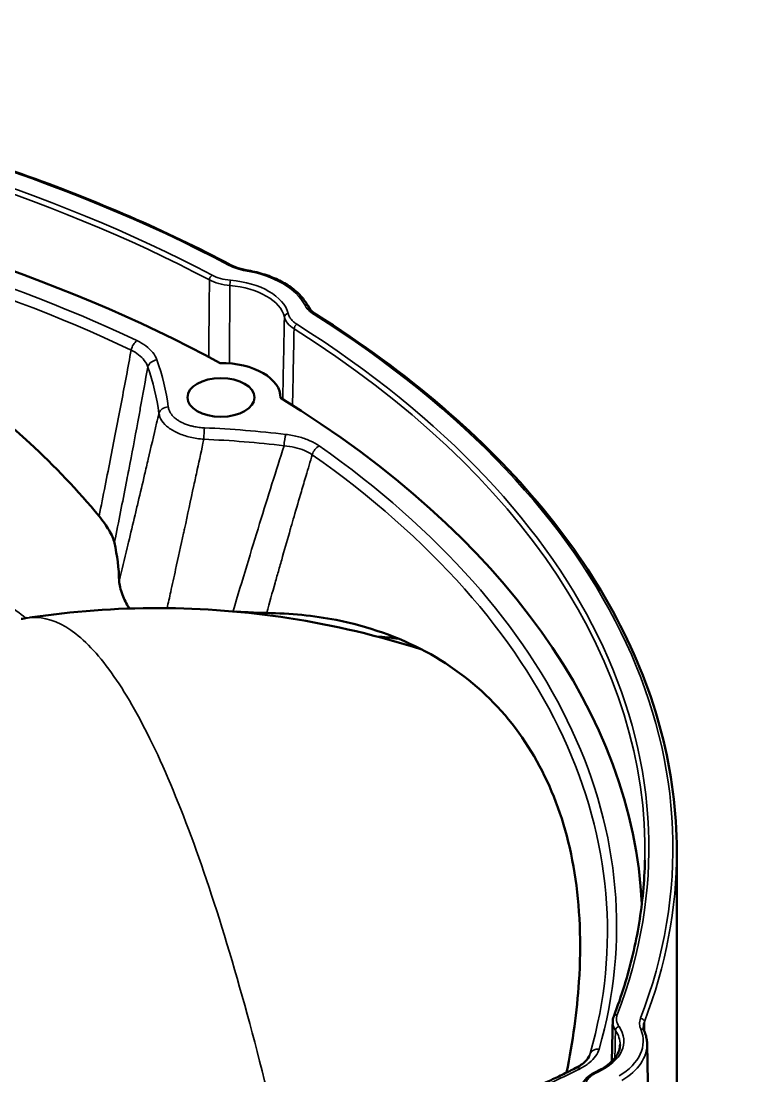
# Model space of a CAD drawing. Header units: millimetres. Extents: x 40 to 2195, y 40 to 1687.
# Drawn here: x 534.6 to 571.9, y 1525.5 to 1580.5 of the extents above; entities that cross this region are included whole.
import ezdxf

# ---------------------------------------------------------------- set-up
doc = ezdxf.new("R2010")
doc.units = ezdxf.units.MM
doc.header["$LTSCALE"] = 8
doc.layers.add('Visible (ISO)', color=7, linetype='Continuous', lineweight=50)
doc.layers.add('Visible Narrow (ISO)', color=7, linetype='Continuous', lineweight=35)

msp = doc.modelspace()

# ---------------------------------------------------------------- linework, layer by layer
at = {"layer": 'Visible (ISO)'}
for p, q in [((568.787, 1500.276), (568.787, 1537.264)), ((565.446, 1528.347), (565.446, 1528.347)), ((567.24, 1527.214), (567.978, 1492.681))]:
    msp.add_line(p, q, dxfattribs=at)
for centre, major_axis, ratio, start_param, end_param in [((497.287, 1533.344), (-69.709, 0), 0.57735, 3.958888, 4.942291), ((545.444, 1567.623), (0.093, 0.177), 0.551447, 6.283021, 6.283425), ((549.385, 1565.562), (0.178, 0.091), 0.783296, 6.282938, 6.283465), ((549.874, 1565.062), (0.107, 0.169), 0.6022, 0.000001, 0.00014), ((545.017, 1560.901), (3.109, 0), 0.57735, 6.272005, 7.865162), ((497.287, 1533.344), (69.709, 0), 0.57735, 0.028752, 0.753501), ((509.193, 1551.05), (30.523, 0), 0.57735, 0.015893, 0.129055), ((566.913, 1527.796), (0.184, 0.077), 0.793586, 0.000003, 0.00016), ((563.753, 1525.496), (-0.228, 0.445), 0.542408, 6.28312, 6.28318)]:
    msp.add_ellipse(centre, major_axis=major_axis, ratio=ratio, start_param=start_param, end_param=end_param, dxfattribs=at)
msp.add_ellipse((545.017, 1560.901), major_axis=(-1.75, 0), ratio=0.57735, dxfattribs=at)
for points, knots in [([(545.536, 1567.801), (542.164, 1569.584), (538.496, 1571.178), (530.702, 1573.935), (526.576, 1575.096), (518.017, 1576.944), (513.584, 1577.629), (504.573, 1578.5), (499.996, 1578.685), (490.863, 1578.548), (486.309, 1578.226), (481.849, 1577.656)], [1.6147476, 1.6147476, 1.6147476, 1.6147476, 1.8065854, 1.8065854, 1.9984585, 1.9984585, 2.1903317, 2.1903317, 2.3822048, 2.3822048, 2.5740696, 2.5740696, 2.5740696, 2.5740696]), ([(486.516, 1562.779), (488.082, 1563.693), (489.736, 1564.531), (493.897, 1566.307), (496.47, 1567.139), (501.704, 1568.304), (504.369, 1568.639), (509.612, 1568.806), (512.189, 1568.64), (517.077, 1567.884), (519.555, 1567.268), (524.38, 1565.543), (526.727, 1564.433), (531.129, 1561.777), (533.187, 1560.229), (536.352, 1557.319), (537.56, 1556.039), (538.66, 1554.712)], [16.981252, 16.981252, 16.981252, 16.981252, 17.514776, 17.514776, 18.27382, 18.27382, 19.032863, 19.032863, 19.791907, 19.791907, 20.550951, 20.550951, 21.309995, 21.309995, 22.069038, 22.069038, 22.602563, 22.602563, 22.602563, 22.602563]), ([(545.537, 1567.8), (545.69, 1567.719), (545.869, 1567.65), (546.151, 1567.575), (546.244, 1567.555), (546.34, 1567.539)], [0, 0, 0, 0, 0.06388342, 0.06388342, 0.09388791, 0.09388791, 0.09388791, 0.09388791]), ([(549.561, 1565.658), (549.466, 1565.842), (549.342, 1566.017), (549.039, 1566.349), (548.86, 1566.504), (548.456, 1566.79), (548.231, 1566.92), (547.743, 1567.15), (547.481, 1567.251), (546.928, 1567.42), (546.638, 1567.488), (546.34, 1567.539)], [1.0733509, 1.0733509, 1.0733509, 1.0733509, 1.271036, 1.271036, 1.470525, 1.470525, 1.670014, 1.670014, 1.869503, 1.869503, 2.0689919, 2.0689919, 2.0689919, 2.0689919]), ([(549.563, 1565.653), (549.62, 1565.542), (549.716, 1565.428), (549.888, 1565.293), (549.933, 1565.262), (549.98, 1565.232)], [0, 0, 0, 0, 0.07067707, 0.07067707, 0.09274665, 0.09274665, 0.09274665, 0.09274665]), ([(568.787, 1537.264), (568.787, 1539.315), (568.523, 1541.367), (567.473, 1545.423), (566.688, 1547.428), (564.615, 1551.345), (563.327, 1553.258), (560.278, 1556.95), (558.518, 1558.73), (554.562, 1562.118), (552.368, 1563.726), (549.98, 1565.232)], [0.7853982, 0.7853982, 0.7853982, 0.7853982, 0.9336731, 0.9336731, 1.081948, 1.081948, 1.2302229, 1.2302229, 1.3784978, 1.3784978, 1.5267727, 1.5267727, 1.5267727, 1.5267727]), ([(539.462, 1553.318), (539.418, 1553.511), (539.321, 1553.736), (539.044, 1554.213), (538.866, 1554.464), (538.66, 1554.712)], [-0.2038354, -0.2038354, -0.2038354, -0.2038354, -0.1018863, -0.1018863, -0.000001, -0.000001, -0.000001, -0.000001]), ([(540.228, 1549.899), (540.091, 1550.141), (539.974, 1550.379), (539.831, 1550.745), (539.788, 1550.88), (539.73, 1551.123), (539.714, 1551.232), (539.712, 1551.33)], [0.0176493, 0.0176493, 0.0176493, 0.0176493, 0.1064304, 0.1064304, 0.161766, 0.161766, 0.2128507, 0.2128507, 0.2128507, 0.2128507]), ([(535.043, 1549.419), (539.492, 1550.094), (544.121, 1550.084), (550.915, 1549.028), (553.237, 1548.475), (555.491, 1547.759)], [0.013778, 0.013778, 0.013778, 0.013778, 1.365891, 1.365891, 2.080377, 2.080377, 2.080377, 2.080377]), ([(547.405, 1549.663), (547.175, 1549.666), (546.906, 1549.674), (546.364, 1549.699), (546.103, 1549.714), (545.833, 1549.733)], [-0.2031889, -0.2031889, -0.2031889, -0.2031889, -0.1016267, -0.1016267, -0.0188455, -0.0188455, -0.0188455, -0.0188455]), ([(547.405, 1549.663), (548.631, 1549.647), (549.847, 1549.528), (552.688, 1548.97), (554.269, 1548.417), (557.113, 1546.89), (558.378, 1545.914), (560.506, 1543.625), (561.37, 1542.311), (562.679, 1539.489), (563.171, 1537.884), (563.74, 1534.361), (563.818, 1532.443), (563.588, 1528.899), (563.37, 1527.314), (563.046, 1525.7)], [16.981252, 16.981252, 16.981252, 16.981252, 17.514776, 17.514776, 18.27382, 18.27382, 19.032863, 19.032863, 19.791907, 19.791907, 20.550951, 20.550951, 21.309995, 21.309995, 21.883836, 21.883836, 21.883836, 21.883836]), ([(553.152, 1548.436), (553.337, 1548.425), (553.519, 1548.411), (553.896, 1548.372), (554.094, 1548.346), (554.292, 1548.316)], [-22.0863385, -22.0863385, -22.0863385, -22.0863385, -21.9851099, -21.9851099, -21.8732383, -21.8732383, -21.8732383, -21.8732383]), ([(565.502, 1528.624), (565.706, 1529.159), (565.891, 1529.697), (566.224, 1530.775), (566.371, 1531.316), (566.627, 1532.401), (566.735, 1532.945), (566.914, 1534.035), (566.983, 1534.581), (567.084, 1535.674), (567.116, 1536.221), (567.127, 1536.769)], [0.5683045, 0.5683045, 0.5683045, 0.5683045, 0.6092547, 0.6092547, 0.6502048, 0.6502048, 0.691155, 0.691155, 0.7321051, 0.7321051, 0.7730553, 0.7730553, 0.7730553, 0.7730553]), ([(567.24, 1527.214), (567.239, 1527.259), (567.236, 1527.303), (567.227, 1527.392), (567.221, 1527.437), (567.206, 1527.525), (567.196, 1527.569), (567.173, 1527.657), (567.16, 1527.701), (567.131, 1527.787), (567.115, 1527.83), (567.097, 1527.873)], [0.7977411, 0.7977411, 0.7977411, 0.7977411, 0.8427625, 0.8427625, 0.8877839, 0.8877839, 0.9328053, 0.9328053, 0.9778267, 0.9778267, 1.0228481, 1.0228481, 1.0228481, 1.0228481]), ([(564.591, 1525.748), (564.749, 1525.819), (564.895, 1525.899), (565.158, 1526.069), (565.274, 1526.16), (565.475, 1526.35), (565.559, 1526.448), (565.694, 1526.649), (565.744, 1526.75), (565.812, 1526.953), (565.83, 1527.055), (565.832, 1527.156)], [6.1624385, 6.1624385, 6.1624385, 6.1624385, 6.3411989, 6.3411989, 6.5199593, 6.5199593, 6.6987197, 6.6987197, 6.8774802, 6.8774802, 7.0562406, 7.0562406, 7.0562406, 7.0562406]), ([(563.525, 1525.941), (563.717, 1526.04), (563.88, 1526.153), (564.12, 1526.381), (564.198, 1526.496), (564.239, 1526.597)], [0, 0, 0, 0, 0.0814122, 0.0814122, 0.1636611, 0.1636611, 0.1636611, 0.1636611]), ([(560.19, 1524.441), (560.424, 1524.533), (560.655, 1524.626), (561.113, 1524.816), (561.34, 1524.913), (561.79, 1525.11), (562.012, 1525.21), (562.453, 1525.414), (562.671, 1525.517), (563.102, 1525.727), (563.315, 1525.833), (563.525, 1525.941)], [5.0478581, 5.0478581, 5.0478581, 5.0478581, 5.073719, 5.073719, 5.0995798, 5.0995798, 5.1254406, 5.1254406, 5.1513015, 5.1513015, 5.1771623, 5.1771623, 5.1771623, 5.1771623]), ([(563.896, 1525.163), (563.965, 1525.287), (564.065, 1525.402), (564.302, 1525.596), (564.44, 1525.679), (564.591, 1525.748)], [0.0008729, 0.0008729, 0.0008729, 0.0008729, 0.0606829, 0.0606829, 0.1172459, 0.1172459, 0.1172459, 0.1172459])]:
    msp.add_open_spline(points, degree=3, knots=knots, dxfattribs=at)
for points in [[(534.597, 1549.353), (534.701, 1549.37), (534.805, 1549.386), (534.909, 1549.402)], [(565.4, 1526.279), (565.416, 1526.967), (565.431, 1527.655), (565.446, 1528.343)], [(565.446, 1528.347), (565.448, 1528.441), (565.468, 1528.535), (565.502, 1528.624)], [(567.051, 1528.089), (567.052, 1528.018), (567.066, 1527.946), (567.097, 1527.873)], [(564.239, 1526.597), (564.239, 1526.597), (564.239, 1526.597), (564.239, 1526.597)]]:
    msp.add_open_spline(points, degree=3, dxfattribs=at)
at = {"layer": 'Visible Narrow (ISO)'}
for p, q in [((548.722, 1558.927), (548.722, 1558.927)), ((564.014, 1526.055), (564.014, 1526.055))]:
    msp.add_line(p, q, dxfattribs=at)
for centre, major_axis, ratio, start_param, end_param in [((497.287, 1537.427), (71.303, 0), 0.57735, 0.829314, 1.78868), ((497.287, 1537.427), (-70.046, 0), 0.57735, 3.971697, 4.929483), ((497.287, 1537.266), (-69.846, 0), 0.57735, 3.971697, 4.929483), ((497.287, 1533.344), (68.363, 0), 0.57735, 0.883924, 1.73407), ((497.287, 1533.062), (67.888, 0), 0.57735, 0.883925, 1.73407), ((545.444, 1567.623), (0.093, 0.177), 0.551447, 0.000239, 0.764715), ((546.306, 1567.342), (0.034, 0.197), 0.231289, 0, 0.635328), ((545.017, 1564.984), (4.553, 0), 0.57735, 0.286149, 1.283594), ((544.554, 1567.109), (0.093, 0.177), 0.550971, 0.764023, 2.317366), ((545.515, 1566.847), (0.016, 0.199), 0.114788, 0.621015, 2.17355), ((545.017, 1564.984), (3.546, 0), 0.57735, 0.141053, 1.429744), ((545.017, 1564.823), (3.346, 0), 0.57735, 0.141053, 1.429744), ((549.385, 1565.562), (0.178, 0.091), 0.783296, 0.00028, 1.191754), ((548.527, 1565.108), (-0.194, -0.048), 0.808388, 4.516131, 6.069474), ((549.874, 1565.062), (0.107, 0.169), 0.6022, 0.000139, 0.808401), ((497.287, 1537.427), (71.3, 0), 0.57735, 6.06541, 7.02456), ((548.981, 1564.553), (0.107, 0.169), 0.602576, 0.8095, 2.362129), ((497.287, 1537.427), (70.046, 0), 0.57735, 6.066092, 7.023878), ((497.287, 1537.266), (69.846, 0), 0.57735, 6.270842, 7.023878), ((540.637, 1563.455), (-0.214, -0.452), 0.517757, 3.882145, 5.138924), ((541.68, 1562.45), (-0.471, -0.168), 0.799735, 4.434674, 5.778578), ((509.193, 1558.681), (32.681, 0), 0.57735, 0.07367, 0.202974), ((509.193, 1558.998), (33.168, 0), 0.57735, 0.07367, 0.202974), ((542.271, 1559.999), (-0.496, -0.063), 0.814281, 4.608849, 5.952592), ((544.161, 1558.908), (-0.021, -0.5), 0.060097, 3.758353, 5.102257), ((541.719, 1540.218), (33.168, 0), 0.57735, 1.367822, 1.497126), ((541.719, 1539.902), (32.681, 0), 0.57735, 1.367823, 1.497126), ((548.406, 1558.566), (-0.059, -0.496), 0.164597, 3.766786, 5.110765), ((550.148, 1557.965), (-0.288, -0.409), 0.631342, 3.981354, 5.237991), ((497.287, 1533.344), (68.363, 0), 0.57735, 6.119912, 6.970058), ((497.287, 1533.062), (67.888, 0), 0.57735, 6.11993, 6.970058), ((497.287, 1537.264), (71.5, 0), 0.57735, 6.06541, 6.283185), ((565.688, 1528.553), (-0.187, 0.071), 0.797331, 5.008071, 6.282471), ((566.903, 1528.37), (0.187, -0.072), 0.797211, 0.296542, 1.867286), ((569.055, 1528.095), (-2.004, 0.002), 0.574186, 6.066049, 6.2899), ((562.487, 1527.34), (3.546, 0), 0.57735, 5.37704, 6.665731), ((565.776, 1527.941), (0.164, 0.114), 0.757478, 1.085895, 2.638434), ((562.487, 1527.18), (3.346, 0), 0.57735, 6.270842, 6.665731), ((562.487, 1527.34), (4.553, 0), 0.57735, 5.522137, 6.520635), ((566.913, 1527.796), (0.184, 0.077), 0.793586, 0.000157, 1.249653), ((562.487, 1527.18), (4.753, 0), 0.57735, 5.522157, 6.295528), ((564.741, 1526.52), (-0.481, 0.137), 0.805638, 4.938136, 6.194914), ((541.719, 1540.218), (-33.168, 0), 0.57735, 2.168065, 2.297369), ((563.753, 1525.496), (-0.228, 0.445), 0.542408, 5.525519, 6.283125), ((564.674, 1525.566), (-0.082, 0.182), 0.503603, 5.551292, 6.282654)]:
    msp.add_ellipse(centre, major_axis=major_axis, ratio=ratio, start_param=start_param, end_param=end_param, dxfattribs=at)
for points, knots in [([(545.444, 1567.786), (545.569, 1567.72), (545.84, 1567.608), (546.145, 1567.532), (546.306, 1567.505)], [0, 0, 0, 0, 0.5, 1, 1, 1, 1]), ([(545.487, 1566.736), (545.284, 1566.752), (544.893, 1566.822), (544.562, 1566.951), (544.419, 1567.027)], [0.0000051, 0.0000051, 0.0000051, 0.0000051, 0.5, 1, 1, 1, 1]), ([(548.981, 1564.716), (548.947, 1564.738), (548.915, 1564.759), (548.872, 1564.792), (548.859, 1564.802), (548.817, 1564.835), (548.791, 1564.859), (548.741, 1564.907), (548.718, 1564.931), (548.69, 1564.964), (548.683, 1564.972), (548.657, 1565.004), (548.639, 1565.029), (548.607, 1565.079), (548.592, 1565.104), (548.578, 1565.133), (548.577, 1565.135), (548.563, 1565.164), (548.552, 1565.19), (548.537, 1565.234), (548.532, 1565.253), (548.527, 1565.271)], [0.0000001, 0.0000001, 0.0000001, 0.0000001, 0.1306267, 0.1306267, 0.1902183, 0.1902183, 0.322618, 0.322618, 0.4587135, 0.4587135, 0.5, 0.5, 0.6316532, 0.6316532, 0.7636005, 0.7636005, 0.777404, 0.777404, 0.9091423, 0.9091423, 1, 1, 1, 1]), ([(548.329, 1565.095), (548.326, 1564.934), (548.322, 1564.773), (548.319, 1564.611), (548.294, 1563.369), (548.268, 1562.1), (548.241, 1560.81)], [0, 0, 0, 0, 0.0323755, 0.0323755, 0.0323755, 0.2810552, 0.2810552, 0.2810552, 0.2810552]), ([(548.833, 1564.478), (548.693, 1564.566), (548.467, 1564.765), (548.356, 1564.985), (548.329, 1565.095)], [0.0000344, 0.0000344, 0.0000344, 0.0000344, 0.5, 1, 1, 1, 1]), ([(540.336, 1563.369), (540.175, 1562.485), (540.006, 1561.576), (539.83, 1560.651), (539.655, 1559.726), (539.474, 1558.786), (539.28, 1557.8), (539.085, 1556.813), (538.878, 1555.78), (538.66, 1554.712)], [0.0000044, 0.0000044, 0.0000044, 0.0000044, 0.3333333, 0.3333333, 0.3333333, 0.6666667, 0.6666667, 0.6666667, 1, 1, 1, 1]), ([(540.336, 1563.369), (540.48, 1563.3), (540.744, 1563.138), (541.042, 1562.838), (541.164, 1562.606), (541.203, 1562.485)], [0.0000003, 0.0000003, 0.0000003, 0.0000003, 0.3333333, 0.6666667, 1, 1, 1, 1]), ([(541.203, 1562.485), (541.078, 1561.784), (540.948, 1561.066), (540.814, 1560.336), (540.77, 1560.101), (540.727, 1559.864), (540.683, 1559.626), (540.531, 1558.806), (540.373, 1557.973), (540.207, 1557.106), (540.175, 1556.941), (540.144, 1556.775), (540.111, 1556.608), (539.924, 1555.639), (539.724, 1554.624), (539.513, 1553.573), (539.496, 1553.488), (539.479, 1553.403), (539.462, 1553.318)], [0, 0, 0, 0, 0.252052, 0.252052, 0.252052, 0.333333, 0.333333, 0.333333, 0.613486, 0.613486, 0.613486, 0.666667, 0.666667, 0.666667, 0.975084, 0.975084, 0.975084, 1, 1, 1, 1]), ([(509.193, 1561.039), (511.851, 1560.628), (517.21, 1559.322), (525.186, 1555.912), (531.029, 1552.28), (534.181, 1549.91), (534.845, 1549.392)], [0, 0, 0, 0, 0.305835, 0.61167, 0.917505, 0.9999664, 0.9999664, 0.9999664, 0.9999664]), ([(542.271, 1560.407), (542.274, 1560.378), (542.28, 1560.35), (542.294, 1560.293), (542.303, 1560.265), (542.319, 1560.223), (542.324, 1560.209), (542.343, 1560.168), (542.356, 1560.141), (542.379, 1560.102), (542.387, 1560.09), (542.419, 1560.04), (542.446, 1560.003), (542.507, 1559.931), (542.541, 1559.896), (542.607, 1559.835), (542.638, 1559.809), (542.712, 1559.752), (542.756, 1559.721), (542.849, 1559.662), (542.898, 1559.634), (542.962, 1559.602), (542.973, 1559.596), (543.015, 1559.576), (543.046, 1559.562), (543.139, 1559.522), (543.203, 1559.497), (543.338, 1559.452), (543.408, 1559.431), (543.493, 1559.41), (543.506, 1559.406), (543.541, 1559.398), (543.563, 1559.393), (543.632, 1559.378), (543.68, 1559.369), (543.776, 1559.353), (543.825, 1559.346), (543.923, 1559.333), (543.972, 1559.328), (544.06, 1559.321), (544.098, 1559.319), (544.144, 1559.317), (544.152, 1559.316), (544.161, 1559.316)], [0, 0, 0, 0, 0.049989, 0.049989, 0.10068, 0.10068, 0.126032, 0.126032, 0.176511, 0.176511, 0.2, 0.2, 0.271677, 0.271677, 0.343354, 0.343354, 0.4, 0.4, 0.471632, 0.471632, 0.543338, 0.543338, 0.559414, 0.559414, 0.6, 0.6, 0.679903, 0.679903, 0.760696, 0.760696, 0.775451, 0.775451, 0.8, 0.8, 0.851745, 0.851745, 0.90332, 0.90332, 0.953918, 0.953918, 0.991836, 0.991836, 1, 1, 1, 1]), ([(539.712, 1551.33), (539.849, 1551.896), (539.989, 1552.473), (540.153, 1553.156), (540.176, 1553.254), (540.312, 1553.819), (540.425, 1554.292), (540.593, 1554.998), (540.647, 1555.225), (540.812, 1555.922), (540.925, 1556.398), (541.101, 1557.146), (541.163, 1557.41), (541.369, 1558.287), (541.516, 1558.914), (541.705, 1559.728), (541.745, 1559.898), (541.785, 1560.07)], [0, 0, 0, 0, 0.2143797, 0.2143797, 0.25, 0.25, 0.4203377, 0.4203377, 0.5, 0.5, 0.6627814, 0.6627814, 0.75, 0.75, 0.9480103, 0.9480103, 0.9999999, 0.9999999, 0.9999999, 0.9999999]), ([(541.785, 1560.07), (541.805, 1559.936), (541.913, 1559.672), (542.262, 1559.316), (542.772, 1559.022), (543.405, 1558.812), (543.882, 1558.737), (544.125, 1558.719)], [0.000002, 0.000002, 0.000002, 0.000002, 0.2, 0.4, 0.6, 0.8, 1, 1, 1, 1]), ([(542.211, 1549.921), (542.273, 1550.198), (542.335, 1550.478), (542.397, 1550.76), (542.482, 1551.147), (542.569, 1551.538), (542.655, 1551.934), (542.791, 1552.552), (542.928, 1553.179), (543.068, 1553.821), (543.085, 1553.9), (543.103, 1553.979), (543.12, 1554.058), (543.278, 1554.783), (543.439, 1555.529), (543.606, 1556.304), (543.665, 1556.578), (543.725, 1556.854), (543.785, 1557.135), (543.896, 1557.651), (544.01, 1558.179), (544.125, 1558.719)], [0.0038583, 0.0038583, 0.0038583, 0.0038583, 0.1075547, 0.1075547, 0.1075547, 0.25, 0.25, 0.25, 0.4727551, 0.4727551, 0.4727551, 0.5, 0.5, 0.5, 0.75, 0.75, 0.75, 0.8380481, 0.8380481, 0.8380481, 1, 1, 1, 1]), ([(548.307, 1558.383), (548.101, 1557.732), (547.891, 1557.068), (547.679, 1556.392), (547.467, 1555.717), (547.254, 1555.03), (547.035, 1554.322), (546.817, 1553.613), (546.593, 1552.882), (546.362, 1552.121), (546.131, 1551.36), (545.893, 1550.569), (545.649, 1549.75)], [0.0000019, 0.0000019, 0.0000019, 0.0000019, 0.25, 0.25, 0.25, 0.5, 0.5, 0.5, 0.75, 0.75, 0.75, 0.9996537, 0.9996537, 0.9996537, 0.9996537]), ([(548.307, 1558.383), (548.503, 1558.367), (548.881, 1558.309), (549.384, 1558.149), (549.66, 1558), (549.78, 1557.917)], [0.0000013, 0.0000013, 0.0000013, 0.0000013, 0.3333333, 0.6666667, 1, 1, 1, 1]), ([(549.78, 1557.917), (549.672, 1557.556), (549.564, 1557.191), (549.374, 1556.55), (549.294, 1556.275), (549.085, 1555.566), (548.958, 1555.129), (548.776, 1554.502), (548.723, 1554.319), (548.658, 1554.093), (548.646, 1554.053), (548.503, 1553.556), (548.37, 1553.091), (548.169, 1552.384), (548.102, 1552.151), (547.972, 1551.691), (547.908, 1551.465), (547.7, 1550.724), (547.553, 1550.2), (547.405, 1549.663)], [0, 0, 0, 0, 0.1436479, 0.1436479, 0.25, 0.25, 0.4166381, 0.4166381, 0.4851506, 0.4851506, 0.5, 0.5, 0.6684102, 0.6684102, 0.75, 0.75, 0.8272578, 0.8272578, 1, 1, 1, 1]), ([(541.719, 1542.259), (541.007, 1543.794), (539.571, 1546.412), (537.434, 1548.84), (535.89, 1549.477), (535.066, 1549.427), (534.909, 1549.402)], [0, 0, 0, 0, 0.305835, 0.61167, 0.917505, 0.9902204, 0.9902204, 0.9902204, 0.9902204]), ([(541.719, 1542.259), (542.432, 1540.724), (543.868, 1537.154), (546.005, 1530.372), (547.571, 1524.271), (548.415, 1520.569), (548.593, 1519.77)], [0, 0, 0, 0, 0.305835, 0.61167, 0.917505, 1, 1, 1, 1]), ([(565.591, 1527.901), (565.514, 1528.011), (565.454, 1528.161), (565.446, 1528.312), (565.446, 1528.347)], [0.0000876, 0.0000876, 0.0000876, 0.0000876, 0.5, 0.6539622, 0.6539622, 0.6539622, 0.6539622]), ([(564.068, 1525.225), (564.083, 1525.252), (564.1, 1525.279), (564.126, 1525.316), (564.135, 1525.328), (564.164, 1525.365), (564.185, 1525.39), (564.232, 1525.439), (564.258, 1525.463), (564.293, 1525.493), (564.301, 1525.5), (564.338, 1525.531), (564.367, 1525.553), (564.429, 1525.596), (564.462, 1525.617), (564.528, 1525.656), (564.562, 1525.674), (564.622, 1525.705), (564.647, 1525.717), (564.674, 1525.729)], [0.0000001, 0.0000001, 0.0000001, 0.0000001, 0.1309155, 0.1309155, 0.188513, 0.188513, 0.3211235, 0.3211235, 0.4572995, 0.4572995, 0.5, 0.5, 0.6373924, 0.6373924, 0.7747848, 0.7747848, 0.9066061, 0.9066061, 1, 1, 1, 1])]:
    msp.add_open_spline(points, degree=3, knots=knots, dxfattribs=at)
for points in [[(544.38, 1563.018), (544.393, 1564.321), (544.406, 1565.658), (544.419, 1567.027)], [(545.515, 1567.01), (545.329, 1567.026), (544.983, 1567.088), (544.688, 1567.201), (544.554, 1567.272)], [(545.459, 1562.678), (545.468, 1563.996), (545.477, 1565.35), (545.487, 1566.736)], [(549.385, 1565.726), (549.432, 1565.632), (549.562, 1565.456), (549.758, 1565.299), (549.874, 1565.226)], [(548.833, 1564.478), (548.807, 1563.177), (548.78, 1561.845), (548.753, 1560.49)], [(540.638, 1563.864), (540.811, 1563.781), (541.121, 1563.598), (541.484, 1563.253), (541.631, 1562.995), (541.68, 1562.858)], [(548.406, 1558.975), (548.639, 1558.947), (549.08, 1558.864), (549.68, 1558.655), (550.003, 1558.475), (550.148, 1558.373)], [(565.776, 1528.105), (565.706, 1528.205), (565.626, 1528.409), (565.649, 1528.614), (565.688, 1528.716)], [(566.903, 1528.533), (566.862, 1528.427), (566.833, 1528.224), (566.877, 1528.044), (566.913, 1527.959)], [(567.103, 1527.858), (567.101, 1528.021), (567.1, 1528.184), (567.098, 1528.345)], [(565.56, 1526.457), (565.57, 1526.934), (565.58, 1527.416), (565.591, 1527.901)], [(564.741, 1526.929), (564.704, 1526.801), (564.584, 1526.554), (564.248, 1526.2), (563.935, 1525.998), (563.753, 1525.905)], [(564.271, 1526.691), (564.249, 1526.634), (564.226, 1526.578), (564.203, 1526.521)], [(564.272, 1526.691), (564.263, 1526.66), (564.252, 1526.628), (564.239, 1526.597)]]:
    msp.add_open_spline(points, degree=3, dxfattribs=at)

doc.saveas('drawing.dxf')
